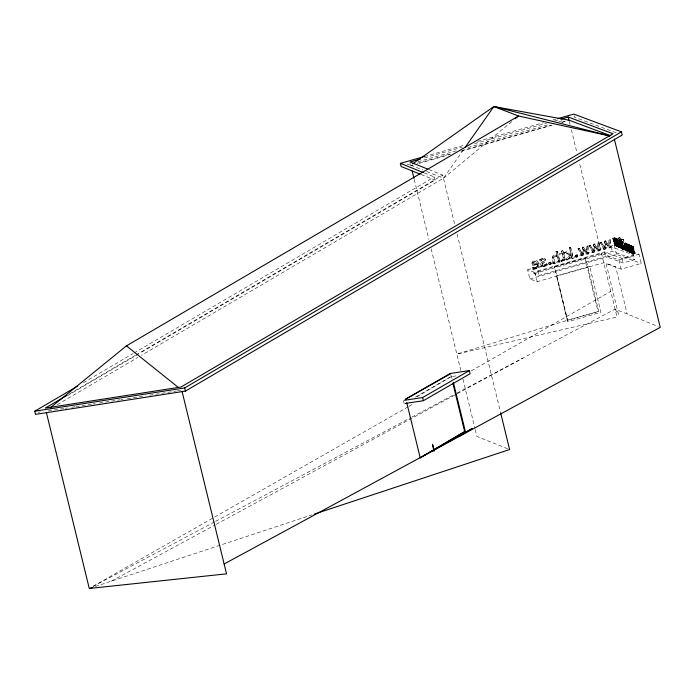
<?xml version="1.0" encoding="UTF-8"?>
<svg xmlns="http://www.w3.org/2000/svg" width="695" height="695" viewBox="0 0 695 695"><rect width="100%" height="100%" fill="white"/><g stroke="black" fill="none" stroke-linecap="round" stroke-linejoin="round"><path stroke-width="0.52" stroke-dasharray="3.48 2.61" d="M533.074 268.739L535.888 268.626L538.512 266.81L538.825 263.631L537.409 261.059L539.129 263.726L538.816 266.906L535.48 268.878L533.074 268.739L532.726 267.349L533.378 268.835M623.606 246.725C622.407 255.221 619.045 240.175 619.393 239.601L621.53 239.158L623.606 246.725L619.453 247.75L617.681 240.401L617.16 239.653L616.76 240.175L616.395 238.871L616.847 238.611L618.055 240.731L618.289 242.911L615.145 244.084L614.884 244.814L614.006 243.641L615.84 243.059L616.925 244.197L616.639 241.93L615.318 241.304L613.476 241.886C610.922 229.02 619.071 253.215 613.989 243.632M618.246 242.173L619.176 242.911L621.009 242.32L620.574 241.573L620.088 241.243L621.591 247.307L619.836 241.843L619.844 240.001L620.722 241.287L618.246 242.173L619.758 247.898M587.927 245.813L588.161 254.005L587.927 245.813L586.632 246.178L587.032 252.493L586.632 246.178M599.012 242.711L599.246 250.904L599.012 242.711L597.717 243.076L598.117 249.401L597.717 243.076M610.097 239.61L610.34 247.802L610.097 239.61L608.803 239.975L609.202 246.299L608.803 239.975M616.387 241L615.353 240.513L615.284 238.724L616.387 241L614.545 241.582L613.52 241.095L613.268 239.341L615.657 238.533C616.248 240.713 619.54 245.656 615.362 245.917M615.318 241.304L614.728 237.777L615.657 238.533M537.582 264.074L537.852 265.977L535.932 267.61L534.855 267.653L537.322 266.35L537.582 264.074L532.135 265.594C530.068 261.363 536.071 259.218 537.409 261.059M619.393 239.601L621.851 248.975M561.873 260.225C564.87 259.861 561.96 253.232 561.438 250.904L562.985 250.652L564.931 259.131L564.088 260.729L561.569 261.363L560.987 260.13L562.976 259.982L563.602 258.61L561.438 250.904M556.217 256.203C550.023 255.108 558.511 271.702 553.594 257.845C552.716 254.657 559.909 257.237 555.913 256.108M583.739 247.168L582.714 247.455L581.967 253.736L582.401 247.359L583.426 247.072L587.032 252.493M594.824 244.067L593.799 244.353L593.052 250.634L593.487 244.258L594.512 243.971L598.117 249.401M605.91 240.965L604.885 241.252L604.137 247.533L604.572 241.156L605.597 240.87L609.202 246.299M582.271 253.831L579.534 248.341L577.979 248.593L581.784 255.604L582.931 255.282L583.383 248.932L587.023 254.318L588.161 254.005M581.784 255.604L583.235 255.378L583.687 249.027M593.356 250.73L590.62 245.239L589.065 245.491L592.87 252.511L594.016 252.181L594.468 245.83L598.108 251.225L599.246 250.904M592.87 252.511L594.321 252.276L594.772 245.926M604.442 247.629L601.705 242.138L600.15 242.399L603.955 249.409L605.102 249.088L605.553 242.737L609.194 248.124L610.34 247.802M603.955 249.409L605.406 249.184L605.858 242.833M614.728 239.202C616.395 239.879 614.745 246.047 617.673 246.534C615.24 246.534 618.098 237.16 612.964 239.853M617.03 245.804C621.078 243.094 618.55 248.706 617.647 243.632C617.369 242.503 617.838 238.967 618.889 241.877M621.356 247.846L623.354 247.229L622.989 245.422M555.157 263.231L553.602 263.483L552.317 256.776L553.576 255.247L557.173 255.491L556.478 255.213M553.906 263.579C551.578 260.938 552.108 254.396 555.479 254.961M561.265 261.268C567.363 261.502 563.367 253.328 562.681 250.556M533.013 263.362C533.708 260.842 536.966 261.016 537.643 263.197C535.584 265.82 531.84 262.614 533.413 264.378M533.317 263.457L534.029 262.111L535.489 261.537M537.887 264.169L532.44 265.69L532.448 262.241L535.011 260.46M618.863 245.222L617.916 243.146M542.752 265.455L542.013 265.108C541.475 262.797 547.408 261.138 544.958 258.922C548.277 262.006 541.301 262.64 542.317 265.203C544.22 267.21 546.922 261.563 546.974 265.038C542.656 269.825 537.131 263.118 543.976 260.946C544.037 258.123 545.054 262.128 542.743 262.058C539.998 262.31 540.814 266.194 541.726 266.298M566.434 259.904L568.067 259.443L570.517 255.404L568.38 259.539C561.881 263.197 575.147 246.508 566.738 259.991M463.374 149.912L443.471 178.25L141.441 355.327M542.447 265.36L544.463 265.021L546.618 263.613M544.159 259.826C543.238 257.628 539.485 262.832 539.52 259.765C544.003 257.532 546.748 257.454 539.52 259.765M539.824 259.861L540.154 261.216L542.847 259.443M623.302 247.281L622.859 246.899L623.693 248.393M511.841 121.529L443.471 178.25L426.626 171.509M543.143 266.611L546.974 265.038M83.409 382.684L133.006 353.607M133.944 353.06L434.314 176.947L435.087 180.101L139.391 353.468M69.613 393.839L135.065 355.466M136.003 354.919L442.698 175.097L454.747 224.52M38.329 412.726L40.197 411.631M67.337 395.716L138.453 354.024M57.285 404.672L137.706 357.525M416.896 396.767L451.88 376.256L452.384 378.341M415.393 397.158L450.89 376.681L457.284 375.7M93.043 586.328L213.747 517.558M214.694 517.019L408 406.879M408.947 406.349L412.717 404.195M471.184 370.887L610.749 291.37M111.348 581.176L215.207 524.881M216.162 524.369L456.276 394.221M457.232 393.7L522.979 358.064M93.104 586.441L214.694 521.849M215.65 521.337L410.962 417.573M411.918 417.07L455.955 393.665M456.919 393.161L615.075 309.136L658.243 326.546M95.293 586.484L312.02 514.847M612.886 238.359L614.988 237.707M612.834 238.567L615.197 237.864M612.825 238.889L614.658 238.307M613.581 238.724L615.414 238.142M612.868 239.323L614.701 238.733M613.233 239.462L615.405 238.811M613.225 239.662L616.7 238.576M617.881 238.22L620.027 237.777L622.798 247.88L620.965 248.463L617.881 238.22L620.027 237.777M615.014 239.193L616.847 238.611M613.259 239.931L617.03 238.733M613.311 240.253L617.212 238.941M613.103 240.487L614.945 239.905M614.337 240.262L617.395 239.21M615.058 240.322L617.577 239.532M614.979 240.513L616.812 239.931M613.52 241.095L617.325 239.792M613.294 241.226L617.751 239.897M614.589 240.957L617.507 240.044M615.848 240.983L617.907 240.305M619.697 239.74L621.53 239.158M617.794 240.644L619.844 240.001M614.84 241.73L619.593 240.227M621.13 239.749L623.267 239.306L626.039 249.409L623.901 249.844L621.13 239.749L623.267 239.306M615.996 241.443L617.829 240.861M618.185 240.722L620.018 240.14M617.759 241.078L619.593 240.496M616.083 241.825L618.185 241.165M618.394 241L620.227 240.409M617.794 241.443L619.636 240.861M613.476 241.886L614.806 242.512L617.951 241.504M615.092 242.572L617.916 241.669M618.628 241.382L620.461 240.8M615.718 242.477L617.829 241.764M616.178 243.632L621.452 241.825L622.077 242.121L619.619 242.407L619.341 241.382L621.174 240.8L621.799 241.095L618.003 242.425M615.596 242.659L620.244 241.2M618.229 241.964L620.392 241.321M615.145 244.084L614.962 243.137L617.412 242.407M615.31 243.415L618.42 242.32M615.075 243.658L616.908 243.068M622.303 241.339L620.27 241.825L622.303 241.339L622.59 242.364L620.757 242.946L622.59 242.364M614.189 243.98L618.402 242.694M622.981 249.418L622.833 246.586L624.675 245.995L624.822 248.827L622.581 249.227L622.407 245.752L620.652 242.008L622.485 241.426L624.744 245.639L621.608 246.708M618.159 243.05L620.001 242.459M620.652 242.008L622.868 241.599M614.432 244.345L617.881 243.311M615.162 244.405L616.995 243.823M614.675 244.657L617.907 243.563M614.354 244.961L616.978 244.049M614.884 244.814L617.994 243.928M615.562 244.744L617.786 244.11M618.628 243.771L620.461 243.181M614.788 245.543L618.159 244.423M614.988 245.752L617.412 245.005M615.171 245.874L619.132 244.579M616.682 245.648L619.071 244.892M616.456 245.934L620.088 244.988L620.6 246.838L618.759 247.42L617.864 245.396L620.088 244.988M626.612 251.121L625.535 245.752L627.376 245.17L628.445 250.539L626.325 250.991L623.867 243.519L625.7 242.937L627.863 248.845L623.901 249.844M623.867 243.519L626.013 243.085M616.647 246.265L618.481 245.683M616.83 246.525L618.663 245.943M624.171 243.667L626.03 249.427L624.944 244.032L626.786 243.45L629.027 249.392L624.927 250.33L624.414 248.48L626.256 247.898L627.151 249.931L624.927 250.33M617.012 246.716L619.506 245.943M624.944 244.032L627.029 243.563M617.195 246.838L619.341 246.23M621.148 246.013L624.249 245.161L622.485 241.426M625.196 244.145L627.185 249.974L625.978 244.518L628.132 244.084L629.644 251.104L627.533 251.555L625.535 245.752M618.376 247.246L620.6 246.838M625.978 244.518L628.132 244.084M626.569 244.796L628.714 244.353L630.565 250.113L628.732 250.704C625.378 234.528 626.308 255.942 631.147 251.816L630.078 246.447L628.245 247.029L629.314 252.398M626.873 244.944L628.714 244.353M621.391 246.899L623.224 246.317M619.453 247.75L621.287 247.168M627.654 245.309L629.74 244.84L631.729 250.66L629.896 251.251L627.654 245.309L628.732 250.704M621.512 247.481L623.346 246.89M627.898 245.422L629.74 244.84M621.182 247.681L623.363 247.099M621.886 247.828L625.074 246.847L624.675 245.995M620.661 248.315L622.798 247.88M629.896 251.251L628.68 245.795L630.834 245.352L632.354 252.381L630.235 252.832L628.245 247.029M621.956 248.237L623.797 247.655M628.68 245.795L630.834 245.352M621.313 248.567L623.146 247.985M629.279 246.073L631.416 245.63L633.275 251.39L631.434 251.972C628.08 235.805 629.01 257.219 633.849 253.084L632.78 247.724L630.947 248.306L632.016 253.675M621.99 248.549L623.823 247.967M621.539 248.81L623.372 248.219M629.583 246.212L631.416 245.63M621.73 248.949L623.815 248.193M630.356 246.577L632.441 246.117L634.431 251.938L632.598 252.52L630.356 246.577L631.434 251.972M622.581 249.227L624.822 248.827M630.608 246.699L632.441 246.117M624.414 248.48L626.638 248.08M632.598 252.52L631.381 247.064L633.536 246.629L635.056 253.658L632.937 254.109L630.947 248.306M631.381 247.064L633.536 246.629M626.325 250.991L628.445 250.539M627.533 251.555L629.644 251.104M629.036 252.268L631.147 251.816M630.235 252.832L632.354 252.381M631.738 253.545L633.849 253.084M632.937 254.109L635.056 253.658M567.363 320.299L554.315 266.776L585.642 257.871L598.69 311.395L567.363 320.299L456.832 354.094L617.004 317.033L579.283 162.283M412.995 165.158L410.919 165.758L409.998 161.996M419.241 163.368L450.447 154.394M460.855 151.406L552.403 125.091M561.769 122.398L565.93 121.208M424.393 156.523L464.078 145.246M477.656 141.389L543.455 122.694M552.855 120.026L555.991 119.132M424.576 157.861L462.053 147.21M474.555 143.657L546.383 123.25M554.714 120.887L557.842 120M407.4 164.724L410.536 163.838M417.851 161.761L456.493 150.78M467.978 147.514L549.45 124.37M558.85 121.695L561.986 120.808M417.017 163.377L451.376 153.621M461.784 150.659L551.317 125.222M561.734 122.268L569.023 120.192M527.609 269.79L614.206 245.161L638.983 254.257L641.224 263.448L621.2 269.139L603.781 262.736L537.2 281.684L529.851 278.982L527.609 269.79L534.968 272.492L601.54 253.553L618.967 259.956L638.983 254.257M532.917 269.043L611.218 246.768L633.675 255.013L634.787 259.609L623.076 262.936L605.649 256.542L539.077 275.481L534.038 273.63L532.917 269.043L537.956 270.885L604.528 251.946L621.956 258.349L633.675 255.013M534.038 273.63L612.338 251.355L634.787 259.609M529.851 278.982L616.448 254.344L641.224 263.448M533.03 267.445L534.342 267.731L533.612 267.61M555.922 251.59L557.477 251.338L560.092 261.85L558.841 262.197L555.922 251.59L557.477 251.338M569.222 247.872L570.777 247.62L573.392 258.132L572.15 258.479L569.222 247.872L570.777 247.62M561.742 250.999L562.985 250.652M559.405 253.788C563.888 251.938 563.167 254.995 559.675 254.857M564.366 252.58L563.219 252.719L564.366 252.58L564.627 253.649L563.48 253.788L564.627 253.649M564.809 252.276L566.677 251.938L564.809 252.276L569.101 254.804M577.979 248.593L579.534 248.341M586.936 246.273L588.231 245.908M589.065 245.491L590.62 245.239M598.021 243.172L599.316 242.807M600.15 242.399L601.705 242.138M609.107 240.07L610.401 239.706M533.108 264.282L537.643 263.197M548.702 262.797L550.588 262.449L551.066 264.378C548.746 266.333 547.591 261.676 550.588 262.449M575.556 255.291L577.441 254.943L577.919 256.863C575.608 258.818 574.452 254.17 577.441 254.943M549.18 264.726L551.066 264.378M553.602 263.483L554.853 263.136M558.537 262.111L560.092 261.85M571.837 258.384L573.392 258.132M576.033 257.211L577.919 256.863M583.383 248.932L586.719 254.231L587.857 253.91M594.468 245.83L597.804 251.13L598.942 250.808M605.553 242.737L608.889 248.028L610.028 247.707M613.268 239.341L614.545 241.582M48.207 410.919L64.235 408.425M65.304 408.26L67.441 407.93M71.715 407.27L74.912 406.766M75.981 406.601L92.009 404.116M93.078 403.951L95.215 403.621M99.489 402.952L119.792 399.807M120.861 399.634L122.998 399.304M127.272 398.643L145.437 395.82M149.712 395.16L176.417 391.016M177.486 390.842L180.691 390.347M534.029 267.636L535.159 267.749M617.203 245.335L615.84 243.059M570.899 254.613L566.373 251.842M571.212 255.864L570.213 255.308M560.987 260.13L561.569 261.363M536.601 261.885L537.339 263.101M543.742 258.41L544.958 258.922M616.126 132.736L574.513 117.247L573.749 114.093M428.824 169.537L442.698 175.097M410.771 165.158L422.664 169.919M424.332 172.951L434.314 176.947M421.109 174.506L435.087 180.101M507.619 448.744L476.9 436.443L475.128 429.145M619.341 241.382L619.966 241.678M565.113 252.372L569.414 254.9M615.075 309.136L618.463 314.305L606.031 263.309L615.657 266.706L627.185 314.018M605.597 240.87L608.898 246.204M594.512 243.971L597.813 249.305M583.426 247.072L586.728 252.398M600.454 242.494L604.259 249.505M589.369 245.587L593.174 252.598M578.283 248.688L582.089 255.699M601.401 242.042L604.137 247.533M590.316 245.144L593.052 250.634M579.23 248.245L581.967 253.736M622.833 246.586L623.241 247.429M621.035 242.19L622.911 246.23M632.78 247.724L634.778 253.527M630.078 246.447L632.068 252.25M627.376 245.17L629.366 250.973M631.112 245.483L633.571 252.954M628.41 244.214L630.869 251.686M625.7 242.937L628.167 250.409M626.256 247.898L626.76 249.748M622.963 239.167L625.735 249.262M624.805 248.662L625.309 250.513M621.226 239.011L624.206 249.992M621.174 240.8L621.452 241.825M619.723 237.638L622.494 247.733M620.47 241.921L620.757 242.946M618.185 238.368L620.965 248.463M619.705 244.805L620.209 246.656M618.255 245.578L618.759 247.42M614.806 242.512L614.962 243.137M577.137 254.848L577.615 256.768M575.86 255.386L576.337 257.306M570.473 247.524L573.088 258.036M569.535 247.967L572.15 258.479M564.053 252.485L564.323 253.553M559.71 253.884L559.979 254.952M557.173 251.243L559.788 261.754M556.226 251.686L558.841 262.197M550.284 262.354L550.761 264.282M549.007 262.892L549.484 264.821M546.313 263.518L546.67 264.943M621.956 258.349L623.076 262.936M618.967 259.956L621.2 269.139M614.206 245.161L616.448 254.344M611.218 246.768L612.338 251.355M604.528 251.946L605.649 256.542M569.301 121.356L570.074 124.509M571.351 129.757L576.98 152.839M585.042 258.288L598.039 311.586L567.65 320.23L554.653 266.923M537.956 270.885L539.077 275.481M534.968 272.492L537.2 281.684M457.058 233.98L500.374 411.683M414.255 179.44L428.876 239.41M431.178 248.88L461.15 371.816M462.931 379.114L474.867 428.103M450.82 374.822L451.846 379.027M403.421 400.476L404.186 403.63M633.223 246.482L634.431 251.938M630.521 245.205L631.729 250.66M627.811 243.936L629.027 249.392M631.703 247.212L633.215 254.24M629.001 245.943L630.513 252.963M626.291 244.666L627.811 251.694M632.189 245.995L633.275 251.39M629.488 244.718L630.565 250.113M626.786 243.45L627.863 248.845M624.249 245.161L624.423 248.645M589.707 266.402L556.504 275.837L567.693 321.759L600.897 312.333L589.707 266.402"/><path stroke-width="1.04" d="M465.242 147.253L493.85 106.526L569.023 120.192L610.827 135.76M515.177 118.758L518.505 115.996L609.576 135.942M50.257 407.843L126.447 345.858L518.505 115.996L493.85 106.526L412.535 163.907M433.862 449.821L420.232 457.918L406.766 402.709M434.01 449.734L464.651 431.552L452.871 383.232M558.076 118.541L573.749 114.093L621.452 131.85L622.216 135.004L185.426 391.094L35.523 414.368L34.75 411.214L77.797 385.977M66.807 395.481L45.297 408.095L180.995 387.028L613.042 133.718L568.249 117.038L560.961 119.106M34.75 411.214L184.653 387.94L621.452 131.85M420.188 457.762L465.303 431.317L453.401 382.493M460.325 435.834L472.331 428.389L434.062 449.943L432.525 444.34L434.001 451.272L434.08 450.082M405.289 399.399L450.117 373.528L469.316 370.583L470.089 373.736L423.394 400.694L405.255 403.465M404.49 400.311L422.621 397.54L469.316 370.583M405.863 399L450.568 373.771M224.138 564.001L660.25 327.354L614.328 138.974M90.272 588.144L92.279 587.484M314.079 514.17L509.6 449.535L500.626 412.734M420.11 174.106L401.137 166.505L400.372 163.351L424.393 156.523M420.414 159.042L409.998 161.996L427.833 169.146M493.85 106.526L609.602 135.803M400.372 163.351L423.333 172.551M126.447 345.858L178.407 387.497M568.249 117.038L569.049 120.304M412.205 171.022L413.994 178.389M422.621 397.54L423.394 400.694M184.653 387.94L185.426 391.094M182.021 391.233L226.535 573.835L89.273 588.474L46.322 412.3"/></g></svg>
